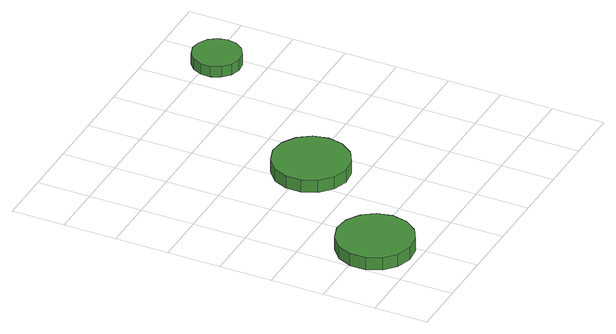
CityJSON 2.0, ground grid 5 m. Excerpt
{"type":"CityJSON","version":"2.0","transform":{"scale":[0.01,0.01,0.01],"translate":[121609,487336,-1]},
"CityObjects":{
"tree1":{"type":"SolitaryVegetationObject","attributes":{"function":"something"},"geometry":[{"type":"MultiSurface","lod":"1","boundaries":[[[0,1,2,3,4,5,6,7,8,9,10,11,12,13,14]],[[15,16,17,18,19,20,21,22,23,24,25,26,27,28,29]],[[0,29,28,1]],[[1,28,27,2]],[[2,27,26,3]],[[3,26,25,4]],[[4,25,24,5]],[[5,24,23,6]],[[6,23,22,7]],[[7,22,21,8]],[[8,21,20,9]],[[9,20,19,10]],[[10,19,18,11]],[[11,18,17,12]],[[12,17,16,13]],[[13,16,15,14]],[[14,15,29,0]]]}]},
"tree2":{"type":"SolitaryVegetationObject","attributes":{"function":"something"},"geometry":[{"type":"MultiSurface","lod":"1","boundaries":[[[30,31,32,33,34,35,36,37,38,39,40,41,42,43,44]],[[45,46,47,48,49,50,51,52,53,54,55,56,57,58,59]],[[30,59,58,31]],[[31,58,57,32]],[[32,57,56,33]],[[33,56,55,34]],[[34,55,54,35]],[[35,54,53,36]],[[36,53,52,37]],[[37,52,51,38]],[[38,51,50,39]],[[39,50,49,40]],[[40,49,48,41]],[[41,48,47,42]],[[42,47,46,43]],[[43,46,45,44]],[[44,45,59,30]]]}]},
"tree3":{"type":"SolitaryVegetationObject","attributes":{"function":"something"},"geometry":[{"type":"MultiSurface","lod":"1","boundaries":[[[60,61,62,63,64,65,66,67,68,69,70,71,72,73,74]],[[75,76,77,78,79,80,81,82,83,84,85,86,87,88,89]],[[60,89,88,61]],[[61,88,87,62]],[[62,87,86,63]],[[63,86,85,64]],[[64,85,84,65]],[[65,84,83,66]],[[66,83,82,67]],[[67,82,81,68]],[[68,81,80,69]],[[69,80,79,70]],[[70,79,78,71]],[[71,78,77,72]],[[72,77,76,73]],[[73,76,75,74]],[[74,75,89,60]]]}]}
},
"vertices":[
[706,416,198],[675,560,198],[588,680,198],[460,753,198],[314,769,198],[173,723,198],[64,625,198],[4,490,198],[4,342,198],[64,207,198],[173,109,198],[314,63,198],[460,78,198],[588,152,198],[675,272,198],[675,272,73],[588,152,73],[460,78,73],[314,63,73],[173,109,73],[64,207,73],[4,342,73],[4,490,73],[64,625,73],[173,723,73],[314,769,73],[460,753,73],[588,680,73],[675,560,73],[706,416,73],
[1571,1456,191],[1540,1600,191],[1453,1720,191],[1326,1794,191],[1179,1809,191],[1038,1763,191],[929,1665,191],[869,1530,191],[869,1382,191],[929,1247,191],[1038,1149,191],[1179,1103,191],[1326,1118,191],[1453,1192,191],[1540,1312,191],[1540,1312,66],[1453,1192,66],[1326,1118,66],[1179,1103,66],[1038,1149,66],[929,1247,66],[869,1382,66],[869,1530,66],[929,1665,66],[1038,1763,66],[1179,1809,66],[1326,1794,66],[1453,1720,66],[1540,1600,66],[1571,1456,66],
[2594,2928,183],[2575,3019,183],[2520,3094,183],[2439,3141,183],[2347,3151,183],[2258,3122,183],[2189,3060,183],[2151,2975,183],[2151,2881,183],[2189,2796,183],[2258,2734,183],[2347,2705,183],[2439,2715,183],[2520,2762,183],[2575,2837,183],[2575,2837,75],[2520,2762,75],[2439,2715,75],[2347,2705,75],[2258,2734,75],[2189,2796,75],[2151,2881,75],[2151,2975,75],[2189,3060,75],[2258,3122,75],[2347,3151,75],[2439,3141,75],[2520,3094,75],[2575,3019,75],[2594,2928,75]
]}
